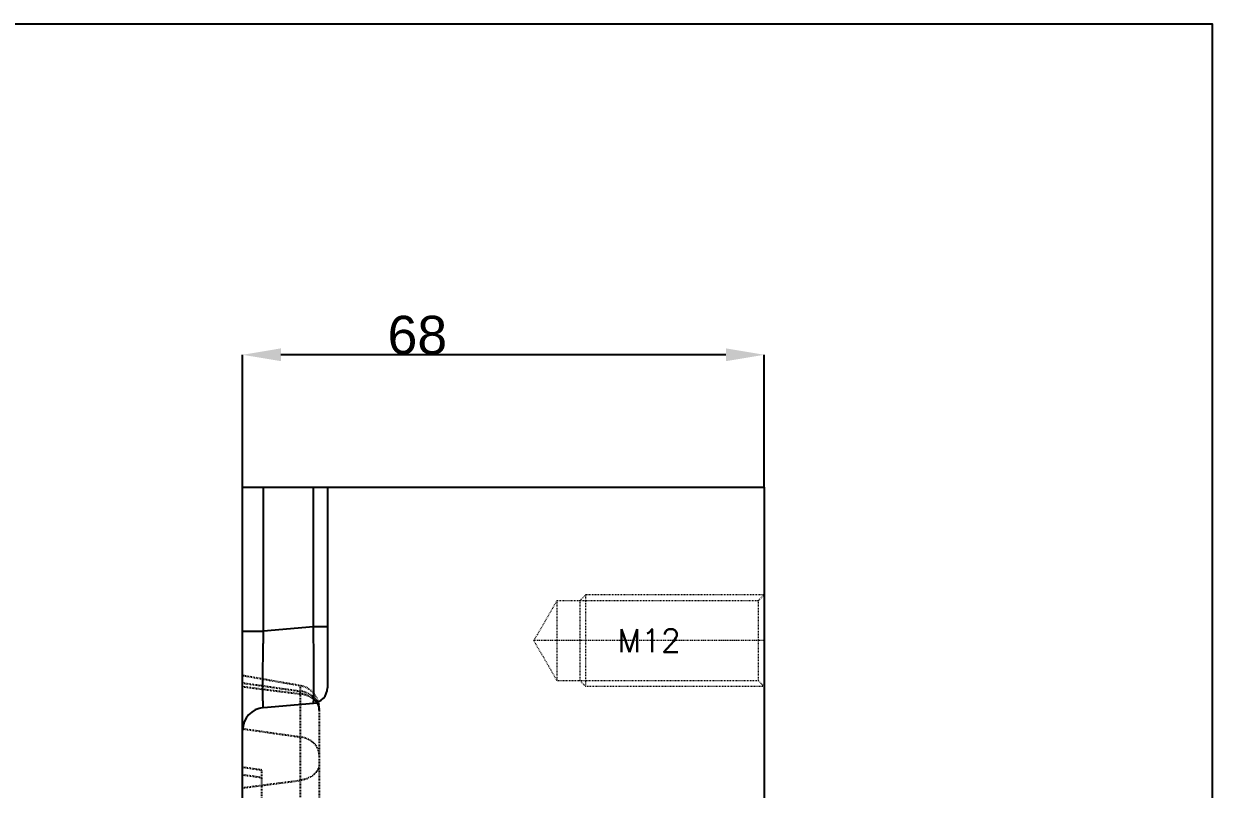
# Model space of a CAD drawing. Header units: millimetres. Extents: x 2089 to 2530, y 1631 to 2074.
# Drawn here: x 2375.3 to 2530.2, y 1974.2 to 2074 of the extents above; entities that cross this region are included whole.
import ezdxf
from ezdxf.enums import TextEntityAlignment as Align

# ---------------------------------------------------------------- set-up
doc = ezdxf.new("R2010")
doc.units = ezdxf.units.MM
doc.linetypes.add('CENTER', pattern=[0.6, 0.375, -0.075, 0.075, -0.075])
doc.linetypes.add('HIDDEN', pattern=[0.2, 0.1, -0.1])
doc.layers.add('DEFAULT_2', color=8, linetype='HIDDEN')
doc.layers.add('screw', color=33, linetype='Continuous', lineweight=13)
doc.styles.get("Standard").update_dxf_attribs({"font": 'arial.ttf'})
doc.styles.add('TXT', font='txt.shx', dxfattribs={"bigfont": 'gbcbig.shx'})
doc.dimstyles.new('副本 ISO-25-1', dxfattribs={"dimtxt": 5, "dimasz": 5, "dimexe": 0, "dimexo": 0, "dimgap": 0, "dimtad": 1, "dimtxsty": 'Standard', "dimcen": 0, "dimclrd": 4, "dimclre": 4, "dimclrt": 6, "dimazin": 0, "dimtfac": 1, "dimtofl": 0, "dimtmove": 0, "dimatfit": 3, "dimfxl": 0, "dimarcsym": 0})

# ---------------------------------------------------------------- blocks, each defined once
blk = doc.blocks.new('*D99')
at = {"color": 4, "linetype": 'Continuous', "lineweight": -2, "transparency": 16777216}
for p, q in [((2403.78, 2013.58), (2403.78, 2030.86)), ((2466.78, 2030.86), (2408.78, 2030.86)), ((2471.78, 2013.58), (2471.78, 2030.86))]:
    blk.add_line(p, q, dxfattribs=at)
at = {"color": 4, "transparency": 16777216}
for points in [[(2408.78, 2031.7), (2408.78, 2030.03), (2403.78, 2030.86)], [(2466.78, 2031.7), (2466.78, 2030.03), (2471.78, 2030.86)]]:
    blk.add_solid(points, dxfattribs=at)
at = {"layer": 'Defpoints', "color": 0, "transparency": 16777216}
for p in [(2403.78, 2030.86), (2403.78, 2013.58), (2471.78, 2013.58)]:
    blk.add_point(p, dxfattribs=at)
at = {"color": 6, "transparency": 16777216, "insert": (2426.56, 2033.41), "char_height": 5, "attachment_point": 5}
blk.add_mtext('68', dxfattribs=at)

msp = doc.modelspace()

# ---------------------------------------------------------------- linework, layer by layer
at = {"color": 7, "linetype": 'Continuous'}
for p, q in [((2403.781, 1713.577), (2403.781, 2013.577)), ((2403.781, 2013.577), (2471.781, 2013.577)), ((2406.52, 1994.812), (2406.52, 2013.577)), ((2413.008, 1995.379), (2413.008, 2013.577)), ((2414.834, 2013.577), (2414.834, 1987.41)), ((2471.781, 2013.577), (2471.781, 1713.577)), ((2413.008, 1995.379), (2406.52, 1994.812)), ((2414.834, 1995.379), (2413.008, 1995.379)), ((2403.781, 1994.812), (2406.52, 1994.812)), ((2406.52, 1984.85), (2413.008, 1985.417))]:
    msp.add_line(p, q, dxfattribs=at)
msp.add_lwpolyline([(2088.812, 2074.04), (2530.17, 2074.04), (2530.17, 1630.984), (2088.812, 1630.984)], close=True)
for centre, radius, start, end in [((2412.834, 1987.41), 2, 275, 0), ((2406.781, 1981.861), 3, 95, 180)]:
    msp.add_arc(centre, radius, start, end, dxfattribs=at)
for points, knots in [([(2413.008, 1985.417), (2413.013, 1985.418), (2413.019, 1985.44), (2413.026, 1985.472), (2413.032, 1985.535), (2413.039, 1985.618), (2413.045, 1985.726), (2413.051, 1985.856), (2413.056, 1986.009), (2413.063, 1986.258), (2413.07, 1986.624), (2413.075, 1987.124), (2413.078, 1987.705), (2413.079, 1988.359), (2413.078, 1989.081), (2413.073, 1990.158), (2413.061, 1991.616), (2413.039, 1993.461), (2413.019, 1994.731), (2413.008, 1995.379)], [0, 0, 0, 0, 0.0015166, 0.0052611, 0.0113484, 0.0197906, 0.0305776, 0.0436843, 0.0590839, 0.0767455, 0.1186757, 0.1690857, 0.2274934, 0.2933469, 0.3660047, 0.4447715, 0.6175471, 0.8050175, 1, 1, 1, 1]), ([(2406.52, 1984.85), (2406.514, 1984.849), (2406.502, 1984.868), (2406.494, 1984.901), (2406.482, 1984.962), (2406.473, 1985.043), (2406.464, 1985.149), (2406.451, 1985.336), (2406.438, 1985.627), (2406.427, 1986.041), (2406.419, 1986.541), (2406.414, 1987.121), (2406.412, 1987.776), (2406.414, 1988.5), (2406.421, 1989.579), (2406.44, 1991.042), (2406.473, 1992.89), (2406.503, 1994.163), (2406.52, 1994.812)], [0, 0, 0, 0, 0.0016429, 0.0053082, 0.0112673, 0.0195651, 0.0302039, 0.0431659, 0.0759659, 0.1176947, 0.1679759, 0.2263335, 0.292213, 0.3649647, 0.4438801, 0.6170253, 0.8048254, 1, 1, 1, 1])]:
    msp.add_open_spline(points, degree=3, knots=knots, dxfattribs=at)
at = {"layer": 'DEFAULT_2', "color": 8, "linetype": 'HIDDEN'}
for p, q in [((2411.302, 1987.687), (2403.781, 1989.013)), ((2403.781, 1988.06), (2411.302, 1986.986)), ((2403.781, 1987.581), (2411.302, 1986.634)), ((2411.302, 1987.687), (2411.302, 1960.37)), ((2413.781, 1984.731), (2413.781, 1963.325)), ((2403.781, 1982.091), (2411.302, 1981.017)), ((2403.781, 1977.082), (2406.294, 1976.729)), ((2406.294, 1970.922), (2406.294, 1976.729)), ((2403.781, 1976.092), (2406.294, 1975.738)), ((2403.781, 1974.384), (2411.302, 1975.354))]:
    msp.add_line(p, q, dxfattribs=at)
for centre, radius, start, end in [((2410.781, 1984.732), 3, 0, 80), ((2411.519, 1984.48), 2.286, 30.35073, 33.7458), ((2411.822, 1984.332), 2.006, 35.14374, 36.34524), ((2411.567, 1984.508), 2.231, 27.76449, 30.3453), ((2412.242, 1984.525), 1.539, 2.54855, 7.57728), ((2411.821, 1984.595), 1.96, 0.00448, 3.95072), ((2412.261, 1984.526), 1.52, 0.00172, 2.54111)]:
    msp.add_arc(centre, radius, start, end, dxfattribs=at)
for points, knots in [([(2413.781, 1984.595), (2413.781, 1984.878), (2413.649, 1985.467), (2413.1, 1986.212), (2412.285, 1986.752), (2411.639, 1986.938), (2411.302, 1986.986)], [0, 0, 0, 0, 0.2277318, 0.4680591, 0.7265313, 1, 1, 1, 1]), ([(2413.781, 1984.526), (2413.781, 1984.651), (2413.749, 1984.905), (2413.56, 1985.404), (2413.084, 1985.965), (2412.273, 1986.432), (2411.637, 1986.592), (2411.302, 1986.634)], [0, 0, 0, 0, 0.1060843, 0.2152053, 0.4498452, 0.7133939, 1, 1, 1, 1]), ([(2413.079, 1985.902), (2412.964, 1986), (2412.434, 1986.374), (2411.793, 1986.573), (2411.302, 1986.634)], [0, 0, 0, 0, 0.2344627, 1, 1, 1, 1]), ([(2413.437, 1985.521), (2413.412, 1985.555), (2413.304, 1985.693), (2413.18, 1985.817), (2413.079, 1985.902)], [0, 0, 0, 0, 0.2433718, 1, 1, 1, 1]), ([(2413.768, 1984.728), (2413.75, 1984.861), (2413.678, 1985.13), (2413.543, 1985.372), (2413.462, 1985.487)], [0, 0, 0, 0, 0.4892339, 1, 1, 1, 1]), ([(2413.776, 1984.73), (2413.772, 1984.8), (2413.737, 1985.083), (2413.641, 1985.357), (2413.541, 1985.547)], [0, 0, 0, 0, 0.2474192, 1, 1, 1, 1]), ([(2413.781, 1978.626), (2413.781, 1978.909), (2413.649, 1979.498), (2413.1, 1980.243), (2412.285, 1980.783), (2411.639, 1980.969), (2411.302, 1981.017)], [0, 0, 0, 0, 0.2277318, 0.4680591, 0.7265313, 1, 1, 1, 1]), ([(2413.781, 1977.517), (2413.781, 1977.389), (2413.749, 1977.129), (2413.561, 1976.619), (2413.088, 1976.043), (2412.275, 1975.563), (2411.637, 1975.398), (2411.302, 1975.354)], [0, 0, 0, 0, 0.1075857, 0.2179515, 0.4536466, 0.7160844, 1, 1, 1, 1])]:
    msp.add_open_spline(points, degree=3, knots=knots, dxfattribs=at)
at = {"layer": 'screw', "linetype": 'HIDDEN', "ltscale": 0.746373}
for p, q in [((2441.75, 1993.577), (2444.781, 1998.827)), ((2444.781, 1998.827), (2471.031, 1998.827)), ((2444.781, 1988.327), (2444.781, 1998.827)), ((2471.031, 1998.827), (2471.781, 1999.577)), ((2471.031, 1988.327), (2471.031, 1998.827)), ((2444.781, 1988.327), (2441.75, 1993.577)), ((2471.031, 1988.327), (2444.781, 1988.327)), ((2471.781, 1987.577), (2471.031, 1988.327))]:
    msp.add_line(p, q, dxfattribs=at)
at = {"layer": 'screw', "color": 92, "linetype": 'HIDDEN', "ltscale": 0.746373}
for p, q in [((2447.781, 1998.827), (2448.531, 1999.577)), ((2447.781, 1988.327), (2447.781, 1998.827)), ((2448.531, 1999.577), (2471.781, 1999.577)), ((2448.531, 1987.577), (2448.531, 1999.577)), ((2448.531, 1987.577), (2447.781, 1988.327)), ((2471.781, 1987.577), (2448.531, 1987.577))]:
    msp.add_line(p, q, dxfattribs=at)
at = {"layer": 'screw', "color": 1, "linetype": 'CENTER', "ltscale": 0.466483}
msp.add_line((2471.781, 1993.577), (2441.75, 1993.577), dxfattribs=at)

# ---------------------------------------------------------------- texts
at = {"layer": 'screw', "color": 222, "linetype": 'HIDDEN', "ltscale": 0.746373, "style": 'TXT'}
msp.add_text('M12', height=3, dxfattribs=at).set_placement((2456.765, 1993.577), align=Align.MIDDLE)

# ---------------------------------------------------------------- dimensions: what is measured, and where the dimension line sits
dim = msp.add_linear_dim(base=(2403.781, 2030.862), p1=(2471.781, 2013.577), p2=(2403.781, 2013.577), dimstyle='副本 ISO-25-1', override={"dimfxl": 1.25, "dimarcsym": 1})
dim.commit()
dim.dimension.update_dxf_attribs({"geometry": '*D99', "text_midpoint": (2426.557, 2030.862), "dimtype": 160})

doc.saveas('drawing.dxf')
